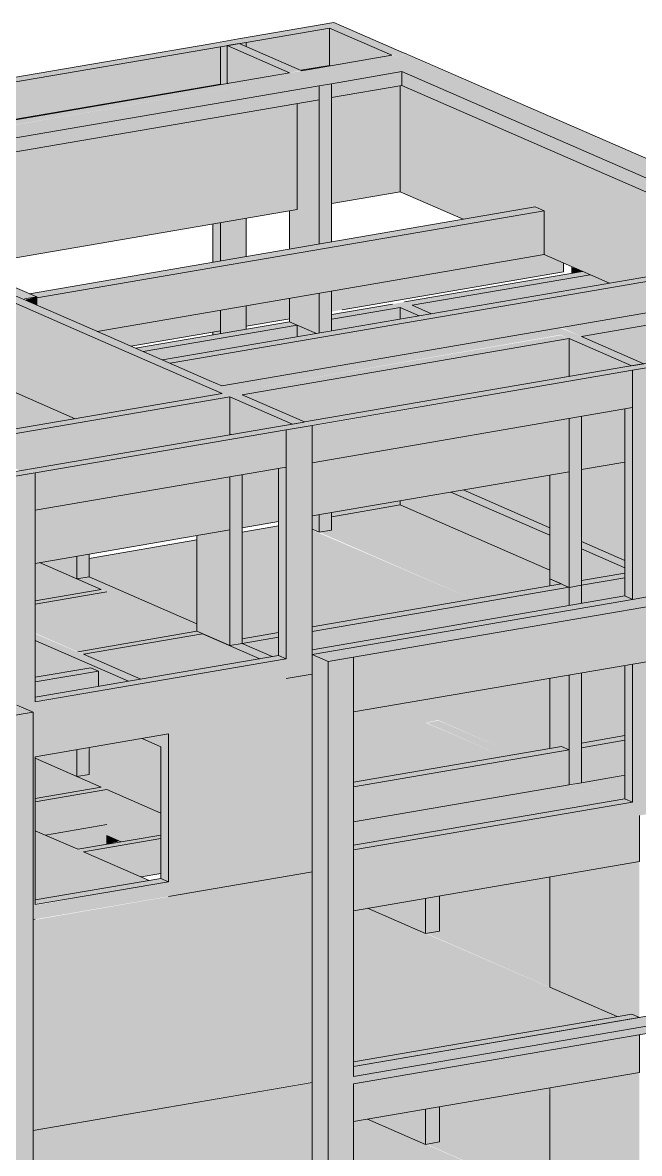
# Model space of a CAD drawing. Header units: centimetres. Extents: x -2102 to 22188, y -1637 to 88376.
# Drawn here: x 18305 to 19116, y 83591 to 85078 of the extents above; entities that cross this region are included whole.
import ezdxf

# ---------------------------------------------------------------- set-up
doc = ezdxf.new("R2010")
doc.units = ezdxf.units.CM
for name, color, linetype, lineweight in [('A-FLOR', 7, 'Continuous', 18), ('S-BEAM', 7, 'Continuous', 18), ('S-COLS', 7, 'Continuous', 18)]:
    doc.layers.add(name, color=color, linetype=linetype, lineweight=lineweight)

msp = doc.modelspace()

# ---------------------------------------------------------------- hatches: boundary and pattern name
at = {"layer": 'A-FLOR', "true_color": 0xbfbfbf}
h = msp.add_hatch(color=9, dxfattribs=at)
h.paths.add_polyline_path([(18204.8, 84475.53), (18204.9, 84521.84), (18204.77, 84521.81), (18204.8, 84476.74)], flags=0)
h.paths.add_polyline_path([(18017.69, 84495.84), (18161.48, 84520.54), (18161.48, 84540.71), (18177.57, 84543.48), (18210.76, 84529.01), (18374.68, 84557.16), (18290.02, 84594.08), (17933.02, 84532.75), (18009.82, 84499.27)], flags=0)
h = msp.add_hatch(color=9, dxfattribs=at)
h.paths.add_polyline_path([(19141.05, 84361.78), (19171.78, 84367.06), (19171.78, 84468.91), (19141.05, 84482.3), (19141.05, 84372.57)], flags=0)
h.paths.add_polyline_path([(19097.07, 84370.83), (19097.07, 84500.06), (19039.94, 84489.92), (19039.94, 84395.74), (19093.07, 84372.57)], flags=0)
h.paths.add_polyline_path([(19272.4, 84384.34), (19339.35, 84395.85), (19272.4, 84425.04), (19272.4, 84391.33)], flags=0)
h.paths.add_polyline_path([(18998.33, 84413.88), (18998.33, 84483.1), (18884.43, 84463.54), (18969.19, 84426.58)], flags=0)
for points in [[(18711.2, 84428.24), (18801.49, 84443.75), (18801.49, 84449.29), (18711.2, 84433.78)], [(18913.33, 84322.67), (18998.33, 84337.27), (18998.33, 84357.93), (18801.49, 84443.75), (18711.2, 84428.24), (18711.66, 84410.59), (18912.19, 84323.16)], [(18897.24, 84319.9), (18912.19, 84323.16), (18711.2, 84410.79), (18695.11, 84408.03), (18890.95, 84322.64)], [(18460.62, 84214.79), (18617.31, 84241.7), (18541.49, 84274.44), (18385.32, 84247.61), (18458.01, 84215.92)], [(18740.51, 83996.45), (19074.31, 84053.78), (19023.66, 84075.79), (18740.51, 84027.15), (18740.51, 83996.52)], [(18740.51, 83711.74), (19086.97, 83771.26), (18758.71, 83913.6), (18740.51, 83910.47), (18740.51, 83719.52)], [(18740.51, 83434.74), (19086.97, 83494.25), (18758.72, 83636.59), (18740.51, 83633.47), (18740.51, 83455.99)]]:
    msp.add_hatch(color=9, dxfattribs=at).paths.add_polyline_path(points, flags=0)
h = msp.add_hatch(color=9, dxfattribs=at)
h.paths.add_polyline_path([(18593.99, 84267.81), (18641.81, 84276.02), (18641.81, 84416.32), (18593.99, 84408.03), (18593.99, 84274.44)], flags=0)
h.paths.add_polyline_path([(18685.79, 84283.58), (18897.24, 84319.9), (18685.79, 84410.85), (18685.79, 84288.74)], flags=0)
h.paths.add_polyline_path([(18534.57, 84287.56), (18534.57, 84397.9), (18392.76, 84373.54), (18392.76, 84349.38), (18534.04, 84287.79)], flags=0)
h.paths.add_polyline_path([(18107.13, 84304.56), (18107.13, 84324.48), (18076.21, 84318.04), (18105.25, 84305.38)], flags=0)
h = msp.add_hatch(color=9, dxfattribs=at)
h.paths.add_polyline_path([(18251.88, 84305.79), (18278.05, 84310.29), (18278.05, 84359.37), (18220.9, 84349.55), (18220.9, 84319.3), (18234.96, 84313.17)], flags=0)
h.paths.add_polyline_path([(18322.03, 84317.84), (18408.57, 84332.71), (18327.81, 84367.92), (18322.03, 84366.93), (18322.03, 84346.62)], flags=0)
h = msp.add_hatch(color=9, dxfattribs=at)
h.paths.add_polyline_path([(18377.88, 84250.86), (18534.04, 84278.01), (18416.01, 84329.46), (18322.03, 84313.32), (18322.03, 84275.21), (18376.67, 84251.39)], flags=0)
h.paths.add_polyline_path([(18278.05, 84294.38), (18278.05, 84305.76), (18259.32, 84302.55)], flags=0)
h = msp.add_hatch(color=9, dxfattribs=at)
h.paths.add_polyline_path([(18953.82, 84116.1), (18998.33, 84123.74), (18998.33, 84215.95), (18803.37, 84182.46), (18940.33, 84121.98)], flags=0)
h.paths.add_polyline_path([(19039.94, 84130.89), (19097.07, 84140.71), (19097.07, 84232.92), (19039.94, 84223.1), (19039.94, 84131.25)], flags=0)
h.paths.add_polyline_path([(19186.44, 84133.52), (19188.54, 84137.09), (19186.52, 84134.24)], flags=0)
h.paths.add_polyline_path([(19141.05, 84148.26), (19383.66, 84189.93), (19231.24, 84255.96), (19141.05, 84240.47), (19141.05, 84150.85)], flags=0)
h.paths.add_polyline_path([(19313.48, 84155.34), (19315.59, 84158.91), (19313.56, 84156.07)], flags=0)
h = msp.add_hatch(color=9, dxfattribs=at)
h.paths.add_polyline_path([(18487.25, 84048.5), (18487.25, 84126.07), (18462.54, 84136.84), (18392.76, 84124.71), (18392.76, 84089.69), (18432.11, 84072.54)], flags=0)
h.paths.add_polyline_path([(18740.51, 84079.46), (18937.73, 84113.33), (18784.74, 84179.26), (18740.51, 84171.67), (18740.51, 84080.22)], flags=0)
h = msp.add_hatch(color=9, dxfattribs=at)
h.paths.add_polyline_path([(19090.41, 84056.55), (19097.07, 84057.69), (19097.07, 84088.4), (19039.94, 84078.55), (19087.78, 84057.69)], flags=0)
h.paths.add_polyline_path([(19141.05, 84065.25), (19519.08, 84130.89), (19496.11, 84140.91), (19479.81, 84138.11), (19471.69, 84141.65), (19487.99, 84144.45), (19469.72, 84152.41), (19141.05, 84095.95), (19141.05, 84069.83)], flags=0)
h = msp.add_hatch(color=9, dxfattribs=at)
h.paths.add_polyline_path([(18264.42, 83918.9), (18264.42, 84030.86), (18220.9, 84049.83), (18220.9, 83937.87), (18264.23, 83918.98)], flags=0)
h.paths.add_polyline_path([(18322.03, 83924.56), (18455.6, 83947.5), (18322.03, 84005.74), (18322.03, 83928.48)], flags=0)
h.paths.add_polyline_path([(18151.74, 83978.32), (18161.48, 83979.99), (18161.48, 84072.2), (18050.51, 84053.14), (18050.51, 84012.16), (18127.6, 83978.55), (18144.92, 83981.29)], flags=0)
h = msp.add_hatch(color=9, dxfattribs=at)
h.paths.add_polyline_path([(19132.16, 83779.02), (19519.08, 83846.45), (19519.08, 83853.88), (19205.91, 83990.42), (19132.16, 83977.75), (19132.16, 83812.67)], flags=0)
h.paths.add_polyline_path([(18998.33, 83819.69), (18998.33, 83954.76), (18853.53, 83929.89), (18853.53, 83883.58), (18853.54, 83882.81), (18971.12, 83831.55)], flags=0)
at = {"layer": 'A-FLOR', "true_color": 0x0080ff}
for points in [[(18740.51, 83692.68), (19548.95, 83831.55), (19527.68, 83840.82), (18740.51, 83705.6), (18740.51, 83694.68)], [(18740.51, 83683.06), (19548.95, 83821.93), (19548.95, 83831.55), (18740.51, 83692.68)]]:
    msp.add_hatch(color=150, dxfattribs=at).paths.add_polyline_path(points, flags=0)
at = {"layer": 'A-FLOR', "true_color": 0xbfbfbf}
h = msp.add_hatch(color=9, dxfattribs=at)
h.paths.add_polyline_path([(19132.16, 83502.01), (19519.08, 83569.44), (19519.08, 83576.88), (19205.92, 83713.41), (19132.16, 83700.74), (19132.16, 83535.66)], flags=0)
h.paths.add_polyline_path([(18998.33, 83542.68), (18997.43, 83677.6), (18853.53, 83652.88), (18853.53, 83606.57), (18853.54, 83605.8), (18971.12, 83554.54)], flags=0)
at = {"layer": 'S-BEAM', "true_color": 0xbfbfbf}
for points in [[(18599.29, 85051.81), (18724.68, 85073.35), (18714.58, 85077.76), (18589.19, 85056.22)], [(18670.93, 85015.06), (18708.59, 85021.53), (18708.59, 85070.59), (18599.29, 85051.81), (18599.29, 85046.29), (18666.4, 85017.04)], [(18790.77, 85034.76), (18806.86, 85037.52), (18724.68, 85073.35), (18708.59, 85070.59), (18790.52, 85034.87)], [(18710.05, 85020.9), (18790.77, 85034.76), (18708.59, 85070.59), (18708.59, 85021.53)], [(18014.95, 84951.44), (18565.42, 85045.99), (18555.31, 85050.4), (18004.85, 84955.84)], [(18086.71, 84914.71), (18565.42, 84996.94), (18565.42, 85045.99), (18014.95, 84951.44), (18014.95, 84945.99), (18077.23, 84918.84)], [(18656.3, 85011.66), (18670.93, 85015.06), (18590.21, 85050.25), (18574.12, 85047.49), (18654.83, 85012.3)], [(18575.58, 84997.8), (18654.83, 85012.3), (18574.12, 85047.49), (18574.12, 84998.44)], [(18682.49, 85010.02), (18801.49, 85030.46), (18790.77, 85034.76), (18672.39, 85014.43), (18678.73, 85011.66)], [(18711.2, 84997.51), (18830.2, 85017.95), (18801.49, 85030.46), (18682.49, 85010.02), (18708.59, 84998.64)], [(19433.36, 84739.02), (19459.62, 84743.53), (18830.2, 85017.95), (18803.94, 85013.44), (19424.89, 84742.71)], [(17972.22, 84870.57), (18695.11, 84994.74), (18666.4, 85007.26), (17944.23, 84882.77), (17952.6, 84879.12)], [(18126.03, 84914.44), (18666.4, 85007.26), (18656.3, 85011.66), (18115.93, 84918.84)], [(18711.2, 84979.23), (18803.94, 84995.16), (18803.94, 85013.44), (18711.2, 84996.68), (18711.2, 84988.98)], [(19386.81, 84741.04), (19416.88, 84746.2), (18803.94, 85013.44), (18803.94, 84995.16), (19374.97, 84746.2)], [(18002.28, 84857.46), (18695.11, 84976.47), (18695.11, 84994.74), (17972.22, 84870.57)], [(18711.2, 84839.9), (18801.49, 84855.41), (18801.49, 84994.74), (18711.2, 84979.23), (18711.2, 84870.57)], [(19076.82, 84735.37), (19171.78, 84751.68), (19171.78, 84834.79), (18803.94, 84995.16), (18801.49, 84994.74), (18801.49, 84855.41), (18884.28, 84819.32), (18979.23, 84835.63), (18990.93, 84830.53), (18990.93, 84772.82), (19071.79, 84737.56)], [(18231.54, 84757.51), (18666.4, 84832.21), (18666.4, 84971.54), (18126.03, 84878.71), (18126.03, 84803.51), (18205.2, 84768.99)], [(18307.8, 84714.48), (18323.89, 84717.24), (17943.51, 84883.08), (17927.41, 84880.32), (18301.46, 84717.24)], [(18323.89, 84715.95), (18990.93, 84830.53), (18979.23, 84835.63), (18314.32, 84721.41), (18323.89, 84717.24)], [(18403.19, 84671.86), (18990.93, 84772.82), (18990.93, 84830.53), (18323.89, 84715.95), (18323.89, 84706.43), (18399.1, 84673.64)], [(18499.18, 84630.01), (19181.88, 84747.28), (19171.78, 84751.68), (18489.08, 84634.41)], [(18567.37, 84600.28), (19181.88, 84705.84), (19181.88, 84747.28), (18499.18, 84630.01), (18557, 84604.8)], [(18817.58, 84706.2), (19051.54, 84746.39), (19041.22, 84750.76), (18807.48, 84710.61)], [(19027.35, 84748.38), (19041.44, 84750.8), (19027.35, 84756.18), (19027.35, 84750.76)], [(18583.85, 84593.09), (19012.46, 84667.47), (18998.33, 84673.63), (19014.42, 84676.39), (19029.78, 84669.69), (19433.12, 84739.13), (19416.88, 84746.2), (18567.37, 84600.28), (18577.86, 84595.71)], [(18842.86, 84695.18), (19076.82, 84735.37), (19050.45, 84746.2), (18817.58, 84706.2), (18831.2, 84700.27)], [(19039.88, 84665.29), (19433.36, 84733.87), (19424.89, 84737.56), (19029.78, 84669.69), (19036.12, 84666.93)], [(18323.89, 84706.43), (18323.89, 84717.24), (18307.96, 84713.38), (18313.79, 84710.83)], [(18711.2, 84687.93), (18817.58, 84706.2), (18807.48, 84710.61), (18711.2, 84694.07), (18711.2, 84689.55)], [(18711.2, 84672.57), (18801.49, 84688.08), (18801.49, 84703.44), (18711.2, 84687.93), (18711.2, 84673.63)], [(18826.77, 84692.42), (18842.86, 84695.18), (18817.58, 84706.2), (18801.49, 84703.44)], [(18447.49, 84652.54), (18565.42, 84672.8), (18565.42, 84699.73), (18403.19, 84671.86)], [(18534.57, 84604.8), (18550.66, 84607.56), (18392.76, 84676.4), (18376.67, 84673.64), (18511.14, 84615.02)], [(18376.67, 84557.5), (18534.57, 84584.63), (18534.57, 84604.8), (18376.67, 84673.64), (18376.67, 84585.93)], [(18463.8, 84645.43), (18666.4, 84680.23), (18656.3, 84684.64), (18453.7, 84649.84)], [(18489.08, 84634.41), (18666.4, 84664.87), (18666.4, 84680.23), (18463.8, 84645.43)], [(18593.95, 84588.69), (19023.79, 84662.53), (19012.46, 84666.72), (18583.85, 84593.09)], [(19023.84, 84654.01), (19023.98, 84662.53), (19023.79, 84662.34), (19023.8, 84654.03)], [(19025.25, 84612.83), (19105.97, 84626.7), (19023.84, 84662.34), (19023.84, 84613.45)], [(19105.97, 84626.7), (19122.06, 84629.46), (19039.88, 84665.26), (19024.21, 84662.34), (19039.88, 84655.51)], [(18685.79, 84548.38), (19107.17, 84620.77), (19097.07, 84625.17), (18676.13, 84552.86)], [(18685.79, 84499.33), (19107.17, 84571.71), (19107.17, 84620.77), (18685.79, 84547.26)], [(18220.86, 84524.6), (18577.86, 84585.93), (18567.37, 84590.26), (18210.76, 84529.01)], [(18577.9, 84577.42), (18577.99, 84585.93), (18577.86, 84585.81), (18577.87, 84577.43)], [(18579.32, 84536.23), (18660.03, 84550.1), (18577.9, 84585.82), (18577.9, 84536.86)], [(18660.03, 84550.1), (18675.69, 84553.05), (18593.95, 84588.67), (18578.04, 84585.85), (18653.69, 84552.86)], [(18322.03, 84485.9), (18651.91, 84542.56), (18641.81, 84546.97), (18311.93, 84490.3)], [(18322.03, 84436.85), (18651.91, 84493.51), (18651.91, 84542.56), (18322.03, 84485.9)], [(18534.04, 84278.01), (18534.57, 84278.1), (18534.04, 84287.79), (18392.76, 84349.38), (18376.67, 84346.62), (18527.7, 84280.77)], [(18685.79, 84247.33), (19107.17, 84319.71), (19097.07, 84324.12), (18685.79, 84253.47), (18685.79, 84251.73)], [(18385.32, 84247.61), (18542.01, 84274.53), (18534.04, 84277.68), (18377.88, 84250.86), (18382.56, 84248.82)], [(18322.03, 84184.84), (18651.91, 84241.51), (18641.81, 84245.91), (18322.03, 84190.98)], [(18322.03, 84112.71), (18497.35, 84142.82), (18497.35, 84188.99), (18651.91, 84215.54), (18651.91, 84241.51), (18322.03, 84184.27), (18322.03, 84114.01)], [(18937.73, 84113.33), (18953.82, 84116.1), (18852.26, 84160.38), (18836.7, 84157.38), (18917.9, 84121.98)], [(18740.51, 84073.32), (19023.79, 84121.98), (19012.46, 84126.17), (18740.51, 84079.46), (18740.51, 84075.81)], [(18740.51, 84027.15), (19023.79, 84075.81), (19023.79, 84121.98), (18740.51, 84073.32), (18740.51, 84038.46)], [(18487.25, 84038.72), (18487.25, 84048.5), (18432.11, 84072.54), (18416.01, 84069.77), (18432.11, 84062.76)], [(18434.87, 84000.96), (18487.25, 84009.96), (18487.25, 84038.72), (18416.01, 84069.77), (18416.01, 84009.18), (18433.34, 84001.62)], [(18740.51, 83990.31), (19107.17, 84053.29), (19095.87, 84057.49), (18740.51, 83996.45)], [(18740.51, 83910.47), (19116.07, 83974.99), (19116.07, 84035.58), (19107.17, 84034.05), (19107.07, 84053.27), (18740.51, 83990.31), (18740.51, 83913.83)], [(18377.28, 83986.54), (18487.25, 84005.43), (18487.25, 84009.96), (18369.83, 83989.79), (18374.11, 83987.93)], [(18461.29, 83954.81), (18487.25, 83959.27), (18487.25, 84005.43), (18385.32, 83987.93), (18455.41, 83957.37)], [(18322.03, 83918.42), (18497.35, 83948.54), (18486.05, 83952.73), (18322.03, 83924.56), (18322.03, 83919.59)], [(18322.03, 83899.18), (18497.35, 83929.3), (18497.35, 83948.54), (18322.03, 83917.54), (18322.03, 83912.6)], [(18998.33, 83809.9), (18998.33, 83819.69), (18852.26, 83883.37), (18836.68, 83880.38), (18991.99, 83812.67)], [(18740.51, 83705.6), (19116.07, 83770.11), (19105.97, 83774.52), (18740.51, 83711.74), (18740.51, 83705.94)], [(18740.51, 83633.47), (19116.07, 83697.98), (19116.07, 83747.57), (18740.51, 83683.06), (18740.51, 83639.32)], [(18998.33, 83532.9), (18998.33, 83542.68), (18852.26, 83606.36), (18836.68, 83603.38), (18991.99, 83535.66)]]:
    msp.add_hatch(color=9, dxfattribs=at).paths.add_polyline_path(points, flags=0)
h = msp.add_hatch(color=9, dxfattribs=at)
h.paths.add_polyline_path([(19171.78, 84869.03), (19187.87, 84871.79), (18806.86, 85036.89), (18801.49, 85030.46), (19165.43, 84871.79)], flags=0)
h.paths.add_polyline_path([(18801.49, 85030.46), (18806.86, 85037.52), (18791.63, 85034.76)], flags=0)
h = msp.add_hatch(color=9, dxfattribs=at)
h.paths.add_polyline_path([(18599.29, 84678.62), (18656.3, 84688.41), (18656.3, 84715.34), (18599.29, 84705.55), (18599.29, 84680.23)], flags=0)
h.paths.add_polyline_path([(18711.2, 84697.84), (19016.24, 84750.24), (19016.24, 84761.78), (18990.93, 84772.82), (18711.2, 84724.77), (18711.2, 84700.27)], flags=0)
h = msp.add_hatch(color=9, dxfattribs=at)
h.paths.add_polyline_path([(19039.94, 84490.25), (19097.07, 84500.06), (19097.07, 84569.98), (19039.94, 84560.16), (19039.94, 84499.33)], flags=0)
h.paths.add_polyline_path([(19141.05, 84507.62), (19435, 84558.11), (19435, 84628.03), (19141.05, 84577.53), (19141.05, 84547.26)], flags=0)
h.paths.add_polyline_path([(19122.06, 84629.46), (19435, 84683.66), (19435, 84733.16), (19040.07, 84665.21), (19118.55, 84630.99)], flags=0)
h = msp.add_hatch(color=9, dxfattribs=at)
h.paths.add_polyline_path([(19171.78, 84474.67), (19171.78, 84512.89), (19141.05, 84507.62), (19141.05, 84488.07)], flags=0)
h.paths.add_polyline_path([(18801.49, 84688.08), (18826.77, 84692.42), (18801.49, 84703.44)], flags=0)
h = msp.add_hatch(color=9, dxfattribs=at)
h.paths.add_polyline_path([(18593.99, 84413.64), (18641.81, 84421.86), (18641.81, 84491.78), (18593.99, 84483.56), (18593.99, 84436.85)], flags=0)
h.paths.add_polyline_path([(18685.79, 84429.41), (19023.79, 84487.47), (19023.79, 84557.39), (18685.79, 84499.33)], flags=0)
h.paths.add_polyline_path([(18676.13, 84552.86), (19023.79, 84612.58), (19023.79, 84662.53), (18594.14, 84588.61), (18675.69, 84553.05)], flags=0)
h = msp.add_hatch(color=9, dxfattribs=at)
h.paths.add_polyline_path([(18220.9, 84349.56), (18278.05, 84359.37), (18278.05, 84429.29), (18220.9, 84419.47), (18220.9, 84410.85)], flags=0)
h.paths.add_polyline_path([(18322.03, 84366.93), (18577.86, 84410.87), (18577.86, 84480.79), (18322.03, 84436.85), (18322.03, 84410.85)], flags=0)
h.paths.add_polyline_path([(18303.04, 84488.77), (18577.86, 84535.98), (18577.86, 84585.93), (18220.9, 84524.59), (18299.53, 84490.3)], flags=0)
h = msp.add_hatch(color=9, dxfattribs=at)
h.paths.add_polyline_path([(19039.94, 84344.41), (19097.07, 84354.23), (19097.07, 84361.05), (19039.94, 84385.96), (19039.94, 84346.33)], flags=0)
h.paths.add_polyline_path([(18998.33, 84357.93), (18998.33, 84404.1), (18868.34, 84460.77), (18801.49, 84449.29), (18801.49, 84443.75), (18960.27, 84374.52)], flags=0)
h = msp.add_hatch(color=9, dxfattribs=at)
h.paths.add_polyline_path([(19097.07, 84361.05), (19097.07, 84370.83), (19039.94, 84395.74), (19039.94, 84385.96), (19070.64, 84372.57)], flags=0)
h.paths.add_polyline_path([(18998.33, 84404.1), (18998.33, 84413.88), (18884.43, 84463.54), (18868.34, 84460.77), (18982.85, 84410.85)], flags=0)
h = msp.add_hatch(color=9, dxfattribs=at)
h.paths.add_polyline_path([(19039.94, 84338.27), (19097.07, 84348.09), (19097.07, 84354.23), (19039.94, 84344.41), (19039.94, 84339.79)], flags=0)
h.paths.add_polyline_path([(19141.05, 84355.64), (19435, 84406.14), (19424.89, 84410.54), (19141.05, 84361.78)], flags=0)
h = msp.add_hatch(color=9, dxfattribs=at)
h.paths.add_polyline_path([(19039.94, 84314.3), (19097.07, 84324.12), (19097.07, 84348.09), (19039.94, 84338.24), (19039.94, 84319.71)], flags=0)
h.paths.add_polyline_path([(19141.05, 84331.67), (19435, 84382.16), (19435, 84406.14), (19141.05, 84355.64), (19141.05, 84342.64)], flags=0)
at = {"layer": 'S-BEAM', "true_color": 0x0080ff}
h = msp.add_hatch(color=150, dxfattribs=at)
h.paths.add_polyline_path([(18740.51, 84243.8), (19599.34, 84391.33), (19544.21, 84394.78), (18719.25, 84253.08)], flags=0)
h.paths.add_polyline_path([(19599.34, 84391.33), (19578.07, 84400.6), (19544.21, 84394.78), (19578.09, 84392.66)], flags=0)
msp.add_hatch(color=150, dxfattribs=at).paths.add_polyline_path([(18740.51, 84171.67), (19599.34, 84319.19), (19599.34, 84391.33), (18740.51, 84243.8), (18740.51, 84206.24)], flags=0)
at = {"layer": 'S-BEAM', "true_color": 0xbfbfbf}
h = msp.add_hatch(color=9, dxfattribs=at)
h.paths.add_polyline_path([(18487.25, 84126.07), (18487.25, 84141.09), (18462.54, 84136.84)], flags=0)
h.paths.add_polyline_path([(18405.08, 84205.25), (18444.52, 84212.02), (18322.03, 84265.43), (18322.03, 84217.25), (18394.98, 84229.78), (18405.08, 84225.37), (18405.08, 84206.24)], flags=0)
h.paths.add_polyline_path([(18278.05, 84217.27), (18278.05, 84284.6), (18220.9, 84309.52), (18220.9, 84242.19), (18259.47, 84225.37)], flags=0)
h.paths.add_polyline_path([(18161.48, 84268.1), (18161.48, 84335.43), (18155.02, 84338.24), (18117.23, 84331.75), (18117.23, 84287.39), (18159.22, 84269.08)], flags=0)
h = msp.add_hatch(color=9, dxfattribs=at)
h.paths.add_polyline_path([(18444.52, 84212.02), (18460.62, 84214.79), (18322.03, 84274.44), (18322.03, 84265.43), (18410.87, 84226.69)], flags=0)
h.paths.add_polyline_path([(18278.05, 84284.6), (18278.05, 84294.38), (18220.9, 84319.3), (18220.9, 84309.52)], flags=0)
h.paths.add_polyline_path([(18161.48, 84335.43), (18161.48, 84339.35), (18155.02, 84338.24)], flags=0)
h = msp.add_hatch(color=9, dxfattribs=at)
h.paths.add_polyline_path([(18259.32, 84302.55), (18278.05, 84305.79), (18278.05, 84310.29), (18251.88, 84305.79)], flags=0)
h.paths.add_polyline_path([(18322.03, 84313.32), (18416.01, 84329.46), (18407.56, 84332.53), (18322.03, 84317.84)], flags=0)
h = msp.add_hatch(color=9, dxfattribs=at)
h.paths.add_polyline_path([(18593.99, 84261.67), (18641.81, 84269.89), (18641.81, 84276.02), (18593.99, 84267.81), (18593.99, 84265.21)], flags=0)
h.paths.add_polyline_path([(18685.79, 84277.44), (19023.79, 84335.5), (19012.46, 84339.69), (18685.79, 84283.58)], flags=0)
h = msp.add_hatch(color=9, dxfattribs=at)
h.paths.add_polyline_path([(18633.4, 84244.47), (18641.81, 84245.91), (18641.81, 84269.89), (18593.99, 84261.65), (18630.08, 84245.91)], flags=0)
h.paths.add_polyline_path([(18685.79, 84253.47), (19023.79, 84311.53), (19023.79, 84335.5), (18685.79, 84277.44), (18685.79, 84256.26)], flags=0)
h = msp.add_hatch(color=9, dxfattribs=at)
h.paths.add_polyline_path([(18220.9, 84193.74), (18278.05, 84203.55), (18278.05, 84209.69), (18220.9, 84199.87), (18220.9, 84194.8)], flags=0)
h.paths.add_polyline_path([(18322.03, 84211.11), (18405.08, 84225.37), (18394.98, 84229.78), (18322.03, 84217.25), (18322.03, 84215.78)], flags=0)
h = msp.add_hatch(color=9, dxfattribs=at)
h.paths.add_polyline_path([(18220.9, 84173.61), (18278.05, 84183.85), (18278.05, 84203.55), (18220.9, 84193.72), (18220.9, 84174.95)], flags=0)
h.paths.add_polyline_path([(18322.03, 84190.98), (18405.08, 84206.24), (18405.08, 84225.37), (18322.03, 84211.11), (18322.03, 84191.99)], flags=0)
h = msp.add_hatch(color=9, dxfattribs=at)
h.paths.add_polyline_path([(19039.94, 84124.75), (19097.07, 84134.57), (19097.07, 84140.71), (19039.94, 84130.89)], flags=0)
h.paths.add_polyline_path([(19141.05, 84142.12), (19435, 84192.61), (19424.89, 84197.02), (19141.05, 84148.26)], flags=0)
h = msp.add_hatch(color=9, dxfattribs=at)
h.paths.add_polyline_path([(19039.94, 84078.59), (19097.07, 84089.47), (19097.07, 84134.57), (19039.94, 84124.74), (19039.94, 84078.59)], flags=0)
h.paths.add_polyline_path([(19141.05, 84095.95), (19435, 84146.45), (19435, 84192.61), (19141.05, 84142.12), (19141.05, 84102.09)], flags=0)
h.paths.add_polyline_path([(19191.09, 84126.92), (19188.25, 84128.3), (19186.6, 84131.25), (19186.6, 84134.98), (19188.25, 84138.5), (19191.09, 84140.85), (19194.91, 84141.26), (19197.23, 84140.04), (19198.87, 84137.09), (19198.87, 84133.36), (19197.23, 84129.84), (19194.38, 84127.48), (19192.74, 84126.95)], flags=0)
h.paths.add_polyline_path([(19318.14, 84148.74), (19314.73, 84150.85), (19313.65, 84153.07), (19313.65, 84156.81), (19315.29, 84160.32), (19318.14, 84162.68), (19321.55, 84163.21), (19324.27, 84161.86), (19325.92, 84158.91), (19325.92, 84155.18), (19323.5, 84150.85), (19321.43, 84149.31), (19319.78, 84148.78)], flags=0)
h = msp.add_hatch(color=9, dxfattribs=at)
h.paths.add_polyline_path([(18259.32, 84042.86), (18264.42, 84044.03), (18264.42, 84048.26), (18251.88, 84046.1)], flags=0)
h.paths.add_polyline_path([(18322.03, 84053.63), (18416.01, 84069.77), (18408.57, 84073.02), (18322.03, 84058.15)], flags=0)
h = msp.add_hatch(color=9, dxfattribs=at)
h.paths.add_polyline_path([(18335.29, 84009.74), (18416.01, 84023.61), (18416.01, 84069.77), (18322.03, 84053.63), (18322.03, 84015.52)], flags=0)
h.paths.add_polyline_path([(18264.42, 84040.64), (18264.28, 84043.71), (18259.32, 84042.86), (18263.19, 84041.17)], flags=0)
h = msp.add_hatch(color=9, dxfattribs=at)
h.paths.add_polyline_path([(18455.6, 83947.5), (18471.69, 83950.27), (18385.32, 83987.93), (18377.28, 83986.54), (18369.83, 83989.79), (18377.28, 83991.43), (18322.03, 84015.52), (18322.03, 84005.74), (18453.23, 83948.54)], flags=0)
h.paths.add_polyline_path([(18264.42, 84030.86), (18264.42, 84040.64), (18220.9, 84059.61), (18220.9, 84049.83), (18259.65, 84032.93)], flags=0)
at = {"layer": 'S-COLS', "true_color": 0xc0c0c0}
for points in [[(18565.42, 85045.99), (18599.29, 85051.81), (18589.19, 85056.22), (18555.31, 85050.4)], [(18695.11, 84994.74), (18711.2, 84997.51), (18672.39, 85014.43), (18656.3, 85011.66), (18688.77, 84997.51)], [(18376.67, 84673.64), (18392.76, 84676.4), (18296.01, 84718.59), (18107.13, 84686.14), (18117.23, 84681.74), (18290.02, 84711.42), (18370.33, 84676.4)], [(19023.79, 84662.53), (19039.88, 84665.29), (19012.46, 84676.06), (18998.33, 84673.63), (19014.42, 84666.61)], [(19107.17, 84620.77), (19141.05, 84626.59), (19130.95, 84630.99), (19097.07, 84625.17), (19105.97, 84621.29)], [(18577.86, 84585.93), (18593.95, 84588.69), (18550.66, 84607.56), (18534.57, 84604.8), (18567.76, 84590.33)], [(19023.84, 84335.48), (19039.93, 84338.27), (19039.88, 84560.16), (19023.84, 84557.4), (19023.84, 84335.51)], [(18651.91, 84542.56), (18685.79, 84548.38), (18675.69, 84552.79), (18641.81, 84546.97)], [(18651.91, 84215.54), (18685.79, 84221.36), (18685.79, 84548.38), (18651.91, 84542.56), (18651.91, 84219.94)], [(18288.15, 84480.08), (18322.03, 84485.9), (18310.61, 84490.08), (18278.05, 84484.48), (18286.94, 84480.61)], [(18319.14, 83898.69), (18322.03, 83899.18), (18322.03, 84485.9), (18288.15, 84480.08), (18288.15, 84179.02), (18298.92, 84180.24), (18319.14, 84171.42), (18319.14, 83899.18)], [(18577.9, 84258.88), (18593.99, 84261.67), (18593.95, 84483.56), (18577.9, 84480.8), (18577.9, 84260.12)], [(18651.91, 84241.51), (18651.91, 84493.51), (18641.81, 84491.78), (18641.81, 84245.91)], [(18695.11, 84408.03), (18711.2, 84410.85), (18711.2, 84433.78), (18695.11, 84431.01), (18695.11, 84409.84)], [(18376.67, 84346.62), (18392.76, 84349.55), (18392.76, 84379.08), (18376.67, 84376.31), (18376.67, 84349.38)], [(18617.31, 84241.7), (18633.4, 84244.47), (18593.95, 84261.64), (18577.9, 84258.88), (18611.4, 84244.28)], [(18497.35, 83929.3), (18685.79, 83961.77), (18685.79, 84221.36), (18497.35, 84188.99), (18497.35, 83933.42)], [(18834.9, 84157.39), (18852.26, 84161.15), (18803.03, 84182.41), (18784.81, 84179.23), (18834.4, 84157.61)], [(18497.35, 83948.54), (18497.35, 84142.82), (18487.25, 84141.09), (18487.73, 83952.73)], [(18376.67, 84086.93), (18392.76, 84089.69), (18391.89, 84124.71), (18376.67, 84122.09), (18376.67, 84089.97)], [(18376.67, 84086.93), (18376.67, 84122.09), (18322.03, 84112.71), (18322.03, 84110.75), (18369.83, 84089.91)], [(18416.01, 84069.77), (18432.11, 84072.54), (18392.76, 84089.69), (18376.67, 84086.93), (18410.87, 84072.02)], [(19074.31, 84053.78), (19090.41, 84056.55), (19039.71, 84078.51), (19025.58, 84075.03), (19065.35, 84057.69)], [(18416.01, 83997.72), (18432.11, 84001.62), (18432.11, 84002.16), (18416.01, 84009.18), (18416.01, 84001.62)], [(19116.07, 83770.11), (19116.07, 83974.99), (18998.33, 83954.76), (18998.33, 83809.9), (19086.97, 83771.26), (19105.97, 83774.52), (19115.65, 83770.3)], [(18834.9, 83880.38), (18853.53, 83883.59), (18853.53, 83929.89), (18834.9, 83926.69), (18834.9, 83880.6)], [(18834.9, 83880.38), (18834.9, 83926.69), (18758.71, 83913.6), (18827.56, 83883.58)], [(19116.07, 83493.11), (19116.07, 83697.98), (18998.33, 83677.6), (18998.33, 83532.9), (19086.97, 83494.25), (19105.97, 83497.51), (19115.65, 83493.29)], [(18834.9, 83603.38), (18834.9, 83649.68), (18758.72, 83636.59), (18827.56, 83606.58)], [(18834.9, 83603.38), (18853.53, 83606.58), (18853.53, 83652.88), (18834.9, 83649.68), (18834.9, 83603.59)]]:
    msp.add_hatch(color=9, dxfattribs=at).paths.add_polyline_path(points, flags=0)
h = msp.add_hatch(color=9, dxfattribs=at)
h.paths.add_polyline_path([(18565.42, 84669.03), (18599.29, 84674.85), (18599.29, 84705.55), (18565.42, 84699.73), (18565.42, 84673.63)], flags=0)
h.paths.add_polyline_path([(18565.42, 84764.54), (18599.29, 84770.36), (18599.29, 84820.68), (18565.42, 84814.86)], flags=0)
h.paths.add_polyline_path([(18565.42, 84996.05), (18574.12, 84998.44), (18574.12, 85047.49), (18565.42, 85045.99), (18565.42, 85007.26)], flags=0)
h.paths.add_polyline_path([(18599.29, 85046.29), (18599.29, 85051.81), (18590.21, 85050.25), (18596.55, 85047.49)], flags=0)
h = msp.add_hatch(color=9, dxfattribs=at)
h.paths.add_polyline_path([(18695.11, 84669.8), (18711.2, 84673.63), (18711.2, 84724.77), (18695.11, 84722), (18695.11, 84673.63)], flags=0)
h.paths.add_polyline_path([(18695.11, 84786.82), (18711.2, 84789.59), (18711.2, 84997.51), (18695.11, 84993.91), (18695.11, 84820.07)], flags=0)
h = msp.add_hatch(color=9, dxfattribs=at)
h.paths.add_polyline_path([(18691.67, 84669.21), (18695.11, 84669.8), (18695.11, 84722), (18656.3, 84715.34), (18656.3, 84684.64), (18681.55, 84673.63)], flags=0)
h.paths.add_polyline_path([(18656.3, 84780.16), (18695.11, 84786.82), (18695.11, 84976.47), (18666.4, 84971.54), (18666.4, 84832.21), (18656.3, 84830.47), (18656.3, 84820.07)], flags=0)
h = msp.add_hatch(color=9, dxfattribs=at)
h.paths.add_polyline_path([(18555.31, 84667.29), (18565.42, 84669.03), (18565.42, 84672.8), (18555.31, 84671.07)], flags=0)
h.paths.add_polyline_path([(18555.31, 84762.81), (18565.42, 84764.54), (18565.42, 84814.86), (18555.31, 84813.12)], flags=0)
h = msp.add_hatch(color=9, dxfattribs=at)
h.paths.add_polyline_path([(18376.67, 84346.62), (18376.67, 84376.31), (18327.81, 84367.92), (18369.94, 84349.55)], flags=0)
h.paths.add_polyline_path([(18374.68, 84557.16), (18376.67, 84557.5), (18376.67, 84673.64), (18290.02, 84711.42), (18290.02, 84594.08), (18348.1, 84568.75)], flags=0)
h = msp.add_hatch(color=9, dxfattribs=at)
h.paths.add_polyline_path([(18695.11, 84408.03), (18695.11, 84431.01), (18685.79, 84429.41), (18685.79, 84412.09), (18690.94, 84409.84)], flags=0)
h.paths.add_polyline_path([(18666.4, 84664.87), (18691.67, 84669.21), (18666.4, 84680.23), (18666.4, 84666.93)], flags=0)
h = msp.add_hatch(color=9, dxfattribs=at)
h.paths.add_polyline_path([(19023.84, 84335.48), (19023.79, 84487.47), (18998.33, 84483.1), (18998.33, 84346.6), (19023.79, 84335.5)], flags=0)
h.paths.add_polyline_path([(19023.79, 84612.58), (19023.84, 84613.45), (19023.79, 84612.89)], flags=0)
h = msp.add_hatch(color=9, dxfattribs=at)
h.paths.add_polyline_path([(19107.17, 84034.05), (19141.05, 84039.87), (19141.05, 84240.47), (19107.17, 84234.65), (19107.17, 84035.58)], flags=0)
h.paths.add_polyline_path([(19107.17, 84319.71), (19141.05, 84325.53), (19141.05, 84626.59), (19107.17, 84620.77), (19107.17, 84324.12)], flags=0)
h = msp.add_hatch(color=9, dxfattribs=at)
h.paths.add_polyline_path([(18577.9, 84258.88), (18577.72, 84410.85), (18534.57, 84403.44), (18534.57, 84277.78), (18573.6, 84260.76)], flags=0)
h.paths.add_polyline_path([(18577.86, 84535.98), (18577.9, 84536.86), (18577.86, 84536.77)], flags=0)
h.paths.add_polyline_path([(18534.57, 84584.63), (18567.37, 84590.5), (18534.57, 84604.8), (18534.57, 84585.93)], flags=0)
h = msp.add_hatch(color=9, dxfattribs=at)
h.paths.add_polyline_path([(19107.17, 84053.29), (19106.48, 84234.53), (19097.07, 84231.95), (19097.07, 84057.69)], flags=0)
h.paths.add_polyline_path([(19107.17, 84319.71), (19107.17, 84571.71), (19097.07, 84569.98), (19097.07, 84324.12)], flags=0)
h = msp.add_hatch(color=9, dxfattribs=at)
h.paths.add_polyline_path([(19023.84, 84075.79), (19023.84, 84091.08), (19023.79, 84220.33), (18998.33, 84215.95), (18998.33, 84123.74), (19013.69, 84126.38), (19023.79, 84121.98), (19023.79, 84075.81)], flags=0)
h.paths.add_polyline_path([(19023.79, 84311.53), (19023.84, 84311.94), (19023.79, 84311.94)], flags=0)
h.paths.add_polyline_path([(18998.33, 84337.27), (19012.46, 84340.44), (18998.33, 84346.6), (18998.33, 84339.9)], flags=0)
h = msp.add_hatch(color=9, dxfattribs=at)
h.paths.add_polyline_path([(19023.84, 84075.79), (19039.94, 84079.26), (19039.94, 84223.1), (19023.84, 84220.34), (19023.84, 84075.81)], flags=0)
h.paths.add_polyline_path([(19023.84, 84311.54), (19039.94, 84314.3), (19039.88, 84338.23), (19023.84, 84335.48), (19023.84, 84311.94)], flags=0)
at = {"layer": 'S-COLS', "true_color": 0x0080ff}
for points in [[(18707.06, 81117.41), (18707.06, 84238.06), (18685.79, 84247.33), (18685.79, 81126.69)], [(18707.06, 84238.06), (18740.51, 84243.8), (18719.25, 84253.08), (18686.23, 84247.14), (18704.66, 84239.1)], [(18707.06, 81117.41), (18740.51, 81123.16), (18740.5, 84243.8), (18707.06, 84238.06), (18707.06, 81137.05)], [(18285.69, 84165.68), (18319.14, 84171.42), (18296.01, 84180.37), (18264.42, 84174.95), (18284.26, 84166.3)], [(18285.69, 79666.26), (18319.14, 79672), (18319.14, 84171.42), (18285.69, 84165.68), (18285.69, 79667.59)]]:
    msp.add_hatch(color=150, dxfattribs=at).paths.add_polyline_path(points, flags=0)
at = {"layer": 'S-COLS', "true_color": 0xc0c0c0}
h = msp.add_hatch(color=9, dxfattribs=at)
h.paths.add_polyline_path([(18377.88, 83991.17), (18416.01, 83997.72), (18416.01, 84023.61), (18335.29, 84009.74), (18377.28, 83991.43)], flags=0)
h.paths.add_polyline_path([(18322.03, 84058.15), (18408.57, 84073.02), (18322.03, 84110.75), (18322.03, 84069.77)], flags=0)
h = msp.add_hatch(color=9, dxfattribs=at)
h.paths.add_polyline_path([(18319.14, 83621.68), (18685.79, 83685.5), (18685.79, 83961.67), (18319.14, 83897.98), (18319.14, 83623.79)], flags=0)
h.paths.add_polyline_path([(18264.23, 83623.79), (18264.42, 83624.69), (18264.23, 83623.82)], flags=0)
h = msp.add_hatch(color=9, dxfattribs=at)
h.paths.add_polyline_path([(18319.14, 83344.67), (18685.79, 83408.5), (18685.79, 83684.66), (18319.14, 83621.68), (18319.14, 83346.78)], flags=0)
h.paths.add_polyline_path([(18264.23, 83346.78), (18264.42, 83346.82), (18264.23, 83346.82)], flags=0)

# ---------------------------------------------------------------- linework, layer by layer
at = {"layer": 'A-FLOR', "lineweight": 9}
for p, q in [((18374.68, 84557.16), (18290.02, 84594.08)), ((18801.49, 84443.75), (18711.66, 84428.32)), ((18998.33, 84357.93), (18801.49, 84443.75)), ((18641.81, 84416.32), (18593.99, 84408.11)), ((18534.57, 84397.9), (18392.76, 84373.54)), ((18408.57, 84332.71), (18327.81, 84367.92)), ((18322.03, 84317.84), (18408.57, 84332.71)), ((18416.01, 84329.46), (18322.03, 84313.32)), ((18377.88, 84250.86), (18534.57, 84277.78)), ((18542.01, 84274.53), (18385.32, 84247.61)), ((18534.57, 84277.78), (18534.04, 84278.01)), ((18617.31, 84241.7), (18542.01, 84274.53)), ((18385.32, 84247.61), (18460.62, 84214.79)), ((19097.07, 84088.4), (19039.94, 84078.59)), ((19023.79, 84075.81), (18740.51, 84027.15)), ((19527.68, 83840.82), (18740.51, 83705.6)), ((18740.51, 83692.68), (19548.95, 83831.55)), ((19548.95, 83821.93), (18740.51, 83683.06))]:
    msp.add_line(p, q, dxfattribs=at)
at = {"layer": 'S-BEAM', "lineweight": 9}
for p, q in [((18714.58, 85077.76), (18589.19, 85056.22)), ((18724.68, 85073.35), (18714.58, 85077.76)), ((18599.29, 85051.81), (18708.59, 85070.59)), ((18708.59, 85070.59), (18790.77, 85034.76)), ((18708.59, 85070.59), (18708.59, 85021.53)), ((18806.86, 85037.52), (18724.68, 85073.35)), ((18555.31, 85050.4), (18004.85, 84955.84)), ((18014.95, 84951.44), (18565.42, 85045.99)), ((18565.42, 84996.94), (18565.42, 85045.99)), ((18590.21, 85050.25), (18574.12, 85047.49)), ((18574.12, 85047.49), (18574.12, 84998.44)), ((18574.12, 85047.49), (18656.3, 85011.66)), ((18672.39, 85014.43), (18590.21, 85050.25)), ((18599.29, 85046.29), (18599.29, 85051.81)), ((18790.77, 85034.76), (18672.39, 85014.43)), ((18806.86, 85037.52), (18807.48, 85037.63)), ((19187.87, 84871.79), (18807.48, 85037.63)), ((18670.93, 85015.06), (18708.59, 85021.53)), ((18708.59, 85021.53), (18710.05, 85020.9)), ((18656.3, 85011.66), (18115.93, 84918.84)), ((18711.2, 84997.51), (18803.94, 85013.44)), ((18803.94, 85013.44), (19416.88, 84746.2)), ((18803.94, 85013.44), (18803.94, 84995.16)), ((17972.22, 84870.57), (18695.11, 84994.74)), ((18086.71, 84914.71), (18565.42, 84996.94)), ((18574.12, 84998.44), (18575.58, 84997.8)), ((18803.94, 84995.16), (18711.2, 84979.23)), ((18801.49, 84994.74), (18801.49, 84855.41)), ((19386.9, 84741), (18803.94, 84995.16)), ((18695.11, 84976.47), (18002.28, 84857.46)), ((18666.4, 84971.54), (18666.4, 84832.21)), ((18323.89, 84717.24), (17972.22, 84870.57)), ((18801.49, 84855.41), (18711.66, 84839.98)), ((18884.28, 84819.32), (18801.49, 84855.41)), ((18666.4, 84832.21), (18231.54, 84757.51)), ((18979.23, 84835.63), (18314.32, 84721.41)), ((18323.89, 84715.95), (18990.93, 84830.53)), ((18990.93, 84830.53), (18979.23, 84835.63)), ((18990.93, 84772.82), (18990.93, 84830.53)), ((18990.93, 84772.82), (18403.19, 84671.86)), ((19076.82, 84735.37), (18990.93, 84772.82)), ((19171.78, 84751.68), (18489.08, 84634.41)), ((18499.18, 84630.01), (19181.88, 84747.28)), ((19016.24, 84750.24), (18725.31, 84700.27)), ((19041.44, 84750.8), (18807.48, 84710.61)), ((19016.24, 84750.24), (19016.24, 84761.78)), ((19027.35, 84756.94), (19027.35, 84748.38)), ((19416.88, 84746.2), (18567.37, 84600.28)), ((18817.58, 84706.2), (19051.54, 84746.39)), ((19039.88, 84665.29), (19435, 84733.16)), ((18307.8, 84714.48), (18323.89, 84717.24)), ((18323.89, 84717.24), (18323.89, 84706.43)), ((18599.29, 84678.62), (18599.29, 84705.55)), ((18791.39, 84707.84), (18711.66, 84694.15)), ((18711.66, 84688.01), (18801.49, 84703.44)), ((18826.77, 84692.42), (18801.49, 84703.44)), ((18801.49, 84688.08), (18801.49, 84703.44)), ((18842.86, 84695.18), (18817.58, 84706.2)), ((18565.42, 84699.73), (18565.42, 84672.8)), ((18656.42, 84688.43), (18599.29, 84678.62)), ((18376.67, 84673.64), (18534.57, 84604.8)), ((18550.66, 84607.56), (18392.76, 84676.4)), ((18656.3, 84684.64), (18453.7, 84649.84)), ((18463.8, 84645.43), (18666.4, 84680.23)), ((18666.4, 84664.87), (18666.4, 84680.23)), ((18565.42, 84672.8), (18447.49, 84652.54)), ((18593.95, 84588.69), (19023.79, 84662.53)), ((19023.79, 84612.58), (19023.79, 84662.53)), ((19023.84, 84662.5), (19105.97, 84626.7)), ((19122.06, 84629.46), (19039.94, 84665.27)), ((19105.97, 84626.7), (19122.06, 84629.46)), ((19097.07, 84625.17), (18676.13, 84552.86)), ((18685.79, 84548.38), (19107.17, 84620.77)), ((19023.84, 84613.45), (19025.25, 84612.83)), ((19107.17, 84571.71), (19107.17, 84620.77)), ((18567.76, 84590.33), (18210.76, 84529.01)), ((18220.86, 84524.6), (18577.86, 84585.93)), ((18577.86, 84585.93), (18577.86, 84535.98)), ((18577.9, 84585.91), (18660.03, 84550.1)), ((18676.13, 84552.86), (18593.99, 84588.67)), ((19107.17, 84571.71), (18685.79, 84499.33)), ((19023.79, 84487.47), (19023.79, 84557.39)), ((18641.81, 84546.97), (18311.93, 84490.3)), ((18322.03, 84485.9), (18651.91, 84542.56)), ((18651.91, 84493.51), (18651.91, 84542.56)), ((18660.03, 84550.1), (18675.69, 84552.79)), ((18685.79, 84499.33), (18685.79, 84548.38)), ((18577.9, 84536.86), (18579.32, 84536.23)), ((19097.07, 84500.06), (19039.94, 84490.25)), ((18651.91, 84493.51), (18322.03, 84436.85)), ((18322.03, 84436.85), (18322.03, 84485.9)), ((18577.86, 84480.79), (18577.86, 84410.87)), ((19023.79, 84487.47), (18685.79, 84429.41)), ((18868.34, 84460.77), (18998.33, 84404.1)), ((18998.33, 84413.88), (18884.43, 84463.54)), ((18801.49, 84449.29), (18801.49, 84443.75)), ((18641.81, 84421.86), (18593.99, 84413.64)), ((18577.86, 84410.87), (18322.03, 84366.93)), ((18740.51, 84243.8), (19599.34, 84391.33)), ((19097.07, 84370.83), (19039.94, 84395.74)), ((19039.94, 84385.96), (19097.07, 84361.05)), ((18392.76, 84349.38), (18376.67, 84346.62)), ((18376.67, 84346.62), (18408.57, 84332.71)), ((18534.57, 84287.56), (18392.76, 84349.38)), ((19039.93, 84338.27), (19097.07, 84348.09)), ((19097.07, 84354.23), (19039.94, 84344.41)), ((18408.57, 84332.71), (18322.03, 84317.84)), ((19013.69, 84339.9), (18685.79, 84283.58)), ((18685.79, 84277.44), (19023.79, 84335.5)), ((19023.79, 84311.53), (19023.79, 84335.5)), ((18322.03, 84313.32), (18416.01, 84329.46)), ((19097.07, 84324.12), (18685.79, 84253.47)), ((19107.17, 84319.71), (18719.25, 84253.08)), ((18719.25, 84253.08), (19107.17, 84319.71)), ((19599.34, 84319.19), (18740.51, 84171.67)), ((19107.17, 84319.71), (19097.07, 84324.12)), ((19141.05, 84325.53), (19107.17, 84319.71)), ((18534.57, 84277.78), (18377.88, 84250.86)), ((18385.32, 84247.61), (18542.01, 84274.53)), ((18641.81, 84276.02), (18593.99, 84267.81)), ((18322.03, 84265.43), (18444.52, 84212.02)), ((18593.99, 84261.67), (18641.81, 84269.89)), ((18641.81, 84245.91), (18322.03, 84190.98)), ((18460.62, 84214.79), (18385.32, 84247.61)), ((18651.91, 84241.51), (18641.81, 84245.91)), ((18685.79, 84247.33), (18719.25, 84253.08)), ((18740.51, 84243.8), (18740.51, 84171.67)), ((18322.03, 84184.84), (18651.91, 84241.51)), ((18394.98, 84229.78), (18322.03, 84217.25)), ((18405.08, 84225.37), (18394.98, 84229.78)), ((18322.03, 84211.11), (18405.08, 84225.37)), ((18405.08, 84206.24), (18405.08, 84225.37)), ((18497.35, 84142.82), (18322.03, 84112.71)), ((19039.94, 84130.89), (19097.07, 84140.71)), ((18462.54, 84136.84), (18487.25, 84126.07)), ((19013.69, 84126.38), (18740.51, 84079.46)), ((19023.79, 84121.98), (19013.69, 84126.38)), ((19097.07, 84134.57), (19039.94, 84124.75)), ((18740.51, 84073.32), (19023.79, 84121.98)), ((19023.79, 84075.81), (19023.79, 84121.98)), ((18408.57, 84073.02), (18322.03, 84058.15)), ((18322.03, 84053.63), (18416.01, 84069.77)), ((18416.01, 84069.77), (18487.25, 84038.72)), ((19097.07, 84057.69), (18740.51, 83996.45)), ((18740.51, 83990.31), (19107.17, 84053.29)), ((19107.17, 84053.29), (19097.07, 84057.69)), ((19116.07, 83974.99), (19116.07, 84035.58)), ((18416.01, 84023.61), (18335.29, 84009.74)), ((18377.88, 83991.17), (18322.03, 84015.52)), ((18487.25, 84009.96), (18377.88, 83991.17)), ((18385.32, 83987.93), (18487.25, 84005.43)), ((18416.01, 84009.18), (18434.87, 84000.96)), ((18471.69, 83950.27), (18385.32, 83987.93)), ((19116.07, 83974.99), (18740.51, 83910.47)), ((18487.25, 83952.94), (18322.03, 83924.56)), ((18322.03, 83918.42), (18497.35, 83948.54)), ((18487.25, 83959.27), (18461.29, 83954.81)), ((18497.35, 83948.54), (18487.25, 83952.94)), ((19105.97, 83774.52), (18740.51, 83711.74)), ((18740.51, 83705.6), (19116.07, 83770.11)), ((19116.07, 83770.11), (19105.97, 83774.52)), ((19116.07, 83697.98), (19116.07, 83747.57)), ((19116.07, 83697.98), (18740.51, 83633.47))]:
    msp.add_line(p, q, dxfattribs=at)
at = {"layer": 'S-COLS', "lineweight": 9}
for p, q in [((18589.19, 85056.22), (18555.31, 85050.4)), ((18599.29, 85051.81), (18565.42, 85045.99)), ((18565.42, 85045.99), (18565.42, 84996.05)), ((18599.29, 85046.29), (18599.29, 85051.81)), ((18711.2, 84997.51), (18695.11, 84994.74)), ((18695.11, 84994.74), (18695.11, 84786.82)), ((18711.2, 84789.59), (18711.2, 84997.51)), ((18656.3, 84830.47), (18656.3, 84780.16)), ((18555.31, 84813.12), (18555.31, 84762.81)), ((18565.42, 84814.86), (18565.42, 84764.54)), ((18599.29, 84770.36), (18599.29, 84820.07)), ((18296.01, 84718.59), (18392.76, 84676.4)), ((18695.11, 84722), (18695.11, 84669.8)), ((18711.2, 84672.57), (18711.2, 84724.77)), ((18376.67, 84673.64), (18290.02, 84711.42)), ((18599.29, 84674.85), (18599.29, 84705.55)), ((18656.3, 84715.34), (18656.3, 84684.64)), ((18565.42, 84699.73), (18565.42, 84669.03)), ((18691.67, 84669.21), (18656.3, 84684.64)), ((18666.4, 84680.23), (18691.67, 84669.21)), ((18555.31, 84671.07), (18555.31, 84667.29)), ((19023.84, 84662.5), (19023.79, 84662.53)), ((19039.88, 84665.29), (19039.94, 84665.27)), ((19130.95, 84630.99), (19097.07, 84625.17)), ((19141.05, 84626.59), (19107.17, 84620.77)), ((19107.17, 84620.77), (19107.17, 84319.71)), ((18567.76, 84590.33), (18534.57, 84604.8)), ((18550.66, 84607.56), (18567.37, 84600.28)), ((18577.9, 84585.91), (18577.86, 84585.93)), ((18593.95, 84588.69), (18593.99, 84588.67)), ((19097.07, 84569.98), (19097.07, 84324.12)), ((19023.84, 84335.48), (19023.84, 84557.4)), ((19039.94, 84560.16), (19039.94, 84338.24)), ((18675.69, 84552.79), (18641.81, 84546.97)), ((18685.79, 84548.38), (18651.91, 84542.56)), ((18651.91, 84542.56), (18651.91, 84241.51)), ((18685.79, 84247.33), (18685.79, 84548.38)), ((18311.93, 84490.3), (18278.05, 84484.48)), ((18322.03, 84485.9), (18288.15, 84480.08)), ((18322.03, 84184.84), (18322.03, 84485.9)), ((18577.9, 84258.88), (18577.9, 84480.8)), ((18593.99, 84483.56), (18593.99, 84261.65)), ((18641.81, 84491.78), (18641.81, 84245.91)), ((18998.33, 84483.1), (18998.33, 84346.6)), ((18695.11, 84431.01), (18695.11, 84408.03)), ((18711.2, 84410.79), (18711.2, 84433.78)), ((18695.11, 84408.03), (18685.79, 84412.09)), ((18711.2, 84410.79), (18695.11, 84408.03)), ((18534.57, 84403.44), (18534.57, 84277.78)), ((18376.67, 84376.31), (18376.67, 84346.62)), ((18392.76, 84379.08), (18392.76, 84349.38)), ((18376.67, 84346.62), (18327.81, 84367.92)), ((18376.67, 84346.62), (18327.81, 84367.92)), ((18392.76, 84349.38), (18376.67, 84346.62)), ((18392.76, 84349.38), (18376.67, 84346.62)), ((19023.84, 84335.48), (18998.33, 84346.6)), ((18998.33, 84346.6), (18998.33, 84337.27)), ((19013.69, 84339.9), (18998.33, 84346.6)), ((19023.84, 84335.48), (19023.79, 84335.5)), ((19039.94, 84338.24), (19023.84, 84335.48)), ((19039.94, 84338.24), (19023.84, 84335.48)), ((19023.84, 84311.54), (19023.84, 84335.48)), ((19039.94, 84338.24), (19039.94, 84314.3)), ((18534.57, 84277.78), (18534.04, 84278.01)), ((18577.9, 84258.88), (18534.57, 84277.78)), ((18617.31, 84241.7), (18542.01, 84274.53)), ((18593.99, 84261.65), (18577.9, 84258.88)), ((18593.95, 84261.67), (18633.4, 84244.47)), ((18685.79, 84247.33), (18719.25, 84253.08)), ((18685.79, 84221.36), (18685.79, 84247.33)), ((18707.06, 84238.06), (18685.79, 84247.33)), ((18740.51, 84243.8), (18707.06, 84238.06)), ((18740.51, 84243.8), (18740.51, 83692.68)), ((18707.06, 81117.41), (18707.06, 84238.06)), ((19097.07, 84232.92), (19097.07, 84057.69)), ((19107.17, 84234.65), (19107.17, 84053.29)), ((18685.79, 84221.36), (18651.91, 84215.54)), ((18685.79, 84221.36), (18651.91, 84215.54)), ((18685.79, 81126.69), (18685.79, 84221.36)), ((18998.33, 84215.95), (18998.33, 84123.74)), ((19023.84, 84075.79), (19023.84, 84220.34)), ((19039.94, 84223.1), (19039.94, 84078.55)), ((18319.14, 84171.42), (18285.69, 84165.68)), ((18297.88, 84180.69), (18319.14, 84171.42)), ((18319.14, 84171.42), (18319.14, 79672)), ((18497.35, 83948.54), (18497.35, 84142.82)), ((18392.76, 84124.86), (18392.76, 84089.69)), ((18487.25, 83952.94), (18487.25, 84126.07)), ((18322.03, 83918.42), (18322.03, 84112.71)), ((18408.57, 84073.02), (18322.03, 84110.75)), ((18376.67, 84086.93), (18322.03, 84110.75)), ((18376.67, 84122.09), (18376.67, 84086.93)), ((18392.76, 84089.69), (18376.67, 84086.93)), ((19039.94, 84078.55), (19023.84, 84075.79)), ((18416.01, 84009.18), (18416.01, 83997.72)), ((18686.23, 83961.75), (18497.35, 83929.3)), ((18686.23, 83961.75), (18497.35, 83929.3)), ((18998.33, 83954.76), (18998.33, 83809.9)), ((18853.53, 83929.89), (18853.53, 83883.59)), ((18834.9, 83880.38), (18834.9, 83926.69)), ((18834.9, 83880.38), (18758.71, 83913.6)), ((18322.03, 83899.18), (18319.14, 83898.69)), ((18322.03, 83899.18), (18319.14, 83898.69)), ((18853.53, 83883.59), (18834.9, 83880.38)), ((19086.97, 83771.26), (18998.33, 83809.9)), ((18685.79, 83684.66), (18319.14, 83621.68)), ((18685.79, 83684.66), (18319.14, 83621.68)), ((18740.51, 83683.06), (18740.51, 83415.67)), ((18998.33, 83677.75), (18998.33, 83532.9)), ((18834.9, 83603.38), (18834.9, 83649.68)), ((18853.53, 83652.88), (18853.53, 83606.58)), ((18834.9, 83603.38), (18758.72, 83636.59)), ((18853.53, 83606.58), (18834.9, 83603.38))]:
    msp.add_line(p, q, dxfattribs=at)

doc.saveas('drawing.dxf')
